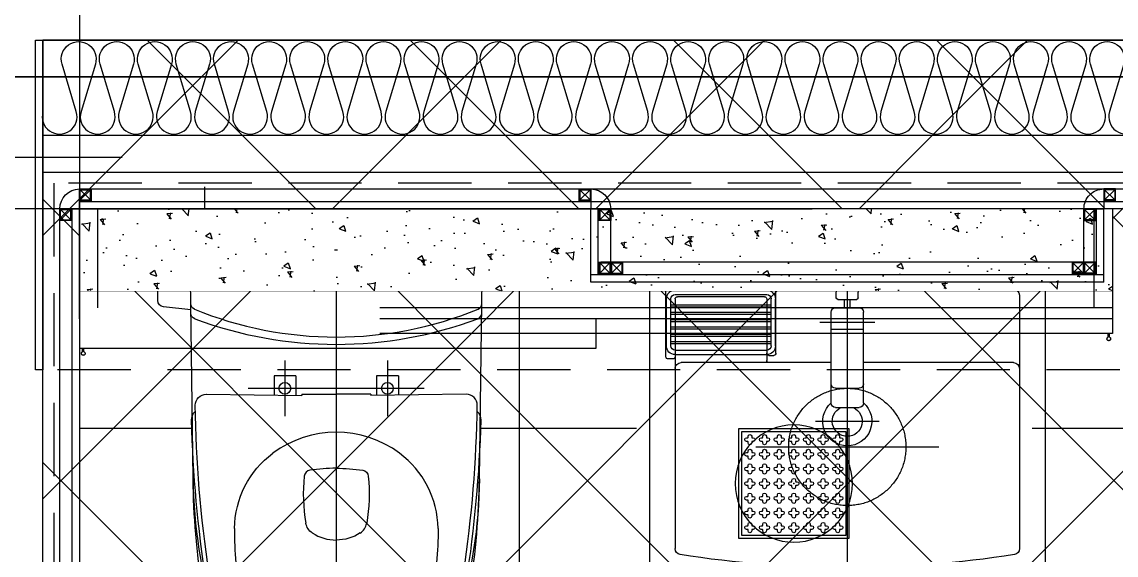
# Model space of a CAD drawing. Header units: millimetres. Extents: x 840000 to 1054178, y 0 to 59400.
# Drawn here: x 864613 to 866107, y 37598 to 38326 of the extents above; entities that cross this region are included whole.
import ezdxf
from ezdxf.lldxf.tags import DXFTag
from ezdxf.xclip import XClip

# ---------------------------------------------------------------- set-up
doc = ezdxf.new("R2010")
doc.units = ezdxf.units.MM
doc.header["$LTSCALE"] = 100
doc.header["$XCLIPFRAME"] = 0
for name, pattern in [('X - 단위세대 확장형$0$CEN', [62, 60, -1, 0, -1]), ('X - 단위세대 확장형$0$HID', [1.5, 1, -0.5]), ('X - 단위세대 확장형$0$X-55$0$CEN', [65, 60, -2, 1, -2]), ('X - 단위세대 확장형$0$X-55$0$HIDDEN2', [4.7625, 3.175, -1.5875]), ('X - 평면도$0$CEN', [62, 60, -1, 0, -1])]:
    doc.linetypes.add(name, pattern=pattern)
for name, color, linetype in [('SYM', 7, 'Continuous'), ('X - 단위세대 확장형$0$0 TILE LINE & HATCH', 8, 'Continuous'), ('X - 단위세대 확장형$0$A-CEN', 1, 'X - 단위세대 확장형$0$CEN'), ('X - 단위세대 확장형$0$A-CON', 2, 'Continuous'), ('X - 단위세대 확장형$0$A-Drain', 8, 'Continuous'), ('X - 단위세대 확장형$0$A-ETC', 7, 'Continuous'), ('X - 단위세대 확장형$0$A-INS', 9, 'Continuous'), ('X - 단위세대 확장형$0$A-TILE', 253, 'Continuous'), ('X - 단위세대 확장형$0$AA-SSXM-STRS', 4, 'Continuous'), ('X - 단위세대 확장형$0$AA-WAXM-CONC', 2, 'Continuous'), ('X - 단위세대 확장형$0$LH-UBR', 4, 'Continuous'), ('X - 단위세대 확장형$0$S-ELE', 4, 'Continuous'), ('X - 단위세대 확장형$0$S-HAT', 19, 'Continuous'), ('X - 단위세대 확장형$0$TOIL', 4, 'Continuous'), ('X - 단위세대 확장형$0$UBR WALL', 4, 'Continuous'), ('X - 단위세대 확장형$0$UBR내부자재', 6, 'Continuous'), ('X - 단위세대 확장형$0$X-25$0$AA-FFXM-SANI', 4, 'Continuous'), ('X - 단위세대 확장형$0$결로방지단열재', 7, 'X - 단위세대 확장형$0$HID'), ('X - 평면도$0$AA-XXXX-CNTL', 1, 'X - 평면도$0$CEN')]:
    doc.layers.add(name, color=color, linetype=linetype)
doc.layers.add('X - 단위세대 확장형$0$A-MC', color=171, linetype='Continuous', plot=False)
tags = doc.linetypes.add('X - 단위세대 확장형$0$X-55$0$DASHDOT', pattern=[70, 31, -13, 13, -13]).pattern_tags.tags
tags[10:11] = [DXFTag(74, 4), DXFTag(75, 0), DXFTag(340, '0'), DXFTag(46, 0.0), DXFTag(50, 0.0), DXFTag(44, 0.0), DXFTag(45, 0.0)]
tags[8:9] = [DXFTag(74, 4), DXFTag(75, 0), DXFTag(340, '0'), DXFTag(46, 0.0), DXFTag(50, 0.0), DXFTag(44, 0.0), DXFTag(45, 0.0)]
tags[6:7] = [DXFTag(74, 4), DXFTag(75, 0), DXFTag(340, '0'), DXFTag(46, 0.0), DXFTag(50, 0.0), DXFTag(44, 0.0), DXFTag(45, 0.0)]
tags[4:5] = [DXFTag(74, 4), DXFTag(75, 0), DXFTag(340, '0'), DXFTag(46, 0.0), DXFTag(50, 0.0), DXFTag(44, 0.0), DXFTag(45, 0.0)]

# ---------------------------------------------------------------- blocks, each defined once
blk = doc.blocks.new('X - 단위세대 확장형$0$X-55$0$계림_C-482-T')
at = {"layer": 'X - 단위세대 확장형$0$TOIL', "linetype": 'Continuous'}
for p, q in [((368.6, 195.5), (28.1, 200)), ((20, -192), (20, 192)), ((253, 177.3), (255, 47)), ((228, 85), (228, 55)), ((228, 85), (254.4, 85)), ((228, 55), (254.9, 55)), ((253, 47), (255, 47)), ((253, 47), (253, 0)), ((253, -47), (253, 0)), ((228, -55), (228, -85)), ((228, -55), (254.9, -55)), ((253, -47), (255, -47)), ((253, -177.3), (255, -47)), ((228, -85), (254.4, -85)), ((0, -214), (0, -146.3)), ((4, -150), (0, -150)), ((0, -210), (0, -150)), ((18, -164), (18, -196)), ((20, -169.7), (18, -169.7)), ((20, -190.2), (18, -190.2)), ((368.6, -195.5), (28.1, -200)), ((82, -199.3), (87, -236.3)), ((138, -198.5), (134, -235.7)), ((4, -210), (0, -210)), ((125.1, -243.7), (96.1, -244.1))]:
    blk.add_line(p, q, dxfattribs=at)
at = {"layer": 'X - 단위세대 확장형$0$TOIL', "color": 1, "linetype": 'X - 단위세대 확장형$0$X-55$0$CEN'}
for p, q in [((245, -120.2), (245, 119.8)), ((207, 69.8), (283, 69.8)), ((0, 0), (755, 0)), ((207, -70.2), (283, -70.2)), ((-30, -180), (50, -180))]:
    blk.add_line(p, q, dxfattribs=at)
at = {"layer": 'X - 단위세대 확장형$0$TOIL', "color": 8, "flags": 128}
for points in [[(368.6, 195.5, -0.069276), (559.4, 166.3)], [(508.6, 177.5, -0.153281), (680.3, 85.2)], [(559.4, 166.3, -0.146734), (684.9, 83.2)], [(436.1, 138.9, -0.057005), (529.9, 129.6)], [(529.9, 129.6, -0.167296), (651.9, 55.7)], [(684.9, 83.2, -0.175371), (715, 0)], [(364.8, 43.7, -0.070312), (429.2, 41.5)], [(651.9, 55.7, -0.175371), (672, 0)], [(354.1, 0, -0.037774), (356.9, 36.1)], [(354.1, 0, -0.037774), (356.9, 36.1)], [(356.9, 36.1, -0.340717), (364.8, 43.7)], [(442.4, 32.7, -0.145176), (452.1, 0)], [(442.4, 32.7, -0.145176), (452.1, 0)], [(715, 0, -0.195798), (680.3, -85.2)], [(442.4, -32.7, -0.207813), (429.2, -41.5)], [(651.9, -55.7, -0.167296), (529.9, -129.6)], [(436.1, -138.9, -0.233552), (333.6, -86.4)], [(684.9, -83.2, -0.146734), (559.4, -166.3)], [(508.6, -177.5, -0.032318), (288.4, -197.6)]]:
    blk.add_lwpolyline(points, format="xyb", dxfattribs=at)
at = {"layer": 'X - 단위세대 확장형$0$TOIL', "linetype": 'Continuous', "flags": 128}
for points in [[(650.4, 101.9, -0.089429), (690, 51.8)], [(684.5, 98.4, -0.197475), (725, 0)], [(703, 0, -0.12324), (690, -51.8)], [(650.4, -101.9, -0.144538), (496.5, -173.7)], [(684.5, -98.4, -0.160769), (519.2, -182.9)], [(4, -150, -0.414214), (18, -164)], [(268.2, -192.5, -0.418484), (253, -177.5)], [(496.5, -173.7, -0.033715), (268.2, -192.5)], [(150.1, -193.3, -0.309301), (142.7, -198.5)], [(288.4, -197.6, -0.225843), (276.6, -192.4)], [(519.2, -182.9, -0.034955), (368.6, -195.5)], [(134, -235.7, -0.379025), (125.1, -243.7)]]:
    blk.add_lwpolyline(points, format="xyb", dxfattribs=at)
at = {"layer": 'X - 단위세대 확장형$0$TOIL', "flags": 128}
blk.add_lwpolyline([(137, -193.7, -0.301225), (129.7, -198.6)], format="xyb", dxfattribs=at)
at = {"layer": 'X - 단위세대 확장형$0$TOIL', "linetype": 'Continuous'}
for centre in [(245, 69.8), (245, -70.2)]:
    blk.add_circle(centre, 8, dxfattribs=at)
for centre, radius, start, end in [((28, 192), 8, 90, 180), ((142.6, 190.5), 8, 20.4909, 89.2385), ((288, 182.6), 15, 88.4964, 139.4017), ((354.2, -884.5), 1080, 81.2159, 89.2985), ((-367.1, 0), 552.1, 339.5091, 20.4909), ((268, 177.5), 15, 89.1659, 180), ((243.5, -1507.3), 1700, 81.4419, 89.1659), ((473.9, -109.8), 296.2, 44.6829, 81.2159), ((451.8, -122.9), 300, 48.5441, 81.4419), ((593, 0), 110, 0, 28.1029), ((585, 0), 140, 315.3171, 0), ((531.3, 33), 180, 311.4559, 331.8971), ((28, -192), 8, 180, 270.7615), ((4, -196), 14, 270, 360), ((95.9, -235.1), 9, 187.7283, 270.76)]:
    blk.add_arc(centre, radius, start, end, dxfattribs=at)
at = {"layer": 'X - 단위세대 확장형$0$TOIL'}
for centre, radius, start, end in [((129.6, 190.6), 8, 22.1841, 89.2385), ((-337.9, 0), 512.9, 337.8159, 22.1841)]:
    blk.add_arc(centre, radius, start, end, dxfattribs=at)
at = {"layer": 'X - 단위세대 확장형$0$TOIL', "color": 8}
for centre, radius, start, end in [((243.5, -1513.8), 1712, 81.0921, 88.4964), ((438, 8.9), 130, 90.8275, 143.411), ((450, 0), 145, 143.411, 216.589), ((593, 0), 122, 0, 44.3131), ((425.7, 21.8), 20, 33.0409, 79.9998), ((587, -1), 128, 342.6326, 18.0424), ((392.1, 0), 60, 326.9591, 0.0001), ((585, 0), 87, 320.2125, 0), ((585, 0), 130, 320.2125, 0), ((594.1, 0), 240, 180, 188.653), ((365.8, -34.8), 9, 188.653, 263.9124), ((389.2, 185), 230, 263.9124, 280.0002), ((447.4, 142.1), 325.5, 280.8287, 315.6869), ((442.1, 276), 415, 269.1725, 282.2229), ((359.3, 504.5), 700, 270.7618, 286.6131)]:
    blk.add_arc(centre, radius, start, end, dxfattribs=at)
blk = doc.blocks.new('X - 단위세대 확장형$0$A$C49536B45')
at = {"layer": 'X - 단위세대 확장형$0$A-Drain', "color": 252, "linetype": 'X - 단위세대 확장형$0$X-55$0$HIDDEN2', "ltscale": 10}
for p, q in [((0, 125), (0, -125)), ((-125, 0), (125, 0))]:
    blk.add_line(p, q, dxfattribs=at)
blk.add_circle((0, 0), 80, dxfattribs=at)
blk = doc.blocks.new('X - 단위세대 확장형$0$X-55$0$L-206D')
at = {"layer": 'X - 단위세대 확장형$0$TOIL', "color": 1, "linetype": 'X - 단위세대 확장형$0$X-55$0$DASHDOT'}
for p, q in [((5314.4, 17756), (5314.4, 17281)), ((5276.9, 17671), (5351.9, 17671)), ((5357.9, 17536), (5270.9, 17536))]:
    blk.add_line(p, q, dxfattribs=at)
at = {"layer": 'X - 단위세대 확장형$0$TOIL', "linetype": 'Continuous'}
for p, q in [((5044.4, 17736), (5044.4, 17332.7)), ((5044.4, 17736), (5584.4, 17736)), ((5584.4, 17736), (5584.4, 17332.7)), ((5087.4, 17716), (5558.9, 17716)), ((5079.4, 17708), (5079.4, 17608)), ((5327.4, 17714.4), (5301.4, 17714.4)), ((5327.4, 17702.4), (5301.4, 17702.4)), ((5310.4, 17691), (5310.4, 17702.4)), ((5318.4, 17691), (5318.4, 17702.4)), ((5411.9, 17629), (5411.9, 17713)), ((5412.4, 17639), (5412.4, 17703)), ((5418.4, 17639), (5418.4, 17703)), ((5549.4, 17715), (5424.4, 17715)), ((5549.4, 17709), (5424.4, 17709)), ((5424.4, 17703), (5424.4, 17619)), ((5427.4, 17706), (5546.4, 17706)), ((5549.4, 17703), (5549.4, 17608)), ((5555.4, 17639), (5555.4, 17703)), ((5561.4, 17639), (5561.4, 17703)), ((5561.9, 17624), (5561.9, 17713)), ((5330.4, 17691), (5298.4, 17691)), ((5292.4, 17587), (5292.4, 17685)), ((5336.4, 17587), (5336.4, 17685)), ((5336.4, 17661.8), (5292.4, 17661.8)), ((5549.4, 17633), (5424.4, 17633)), ((5549.4, 17627), (5424.4, 17627)), ((5087.4, 17616), (5292.4, 17616)), ((5336.4, 17616), (5541.4, 17616)), ((5421.4, 17626), (5414.9, 17626)), ((5552.4, 17621), (5558.9, 17621)), ((5079.4, 17608), (5079.4, 17362.2)), ((5549.4, 17608), (5549.4, 17362.2)), ((5292.4, 17560.8), (5292.4, 17587)), ((5336.4, 17560.8), (5336.4, 17587)), ((5330.4, 17581), (5298.4, 17581)), ((5330.4, 17554.8), (5298.4, 17554.8))]:
    blk.add_line(p, q, dxfattribs=at)
at = {"layer": 'X - 단위세대 확장형$0$TOIL', "color": 130, "linetype": 'Continuous'}
for p, q in [((5555.4, 17695), (5418.4, 17695)), ((5555.4, 17692), (5418.4, 17692)), ((5555.4, 17685), (5418.4, 17685)), ((5555.4, 17682), (5418.4, 17682)), ((5555.4, 17675), (5418.4, 17675)), ((5555.4, 17672), (5418.4, 17672)), ((5555.4, 17665), (5418.4, 17665)), ((5555.4, 17662), (5418.4, 17662)), ((5555.4, 17655), (5418.4, 17655)), ((5555.4, 17652), (5418.4, 17652)), ((5555.4, 17645), (5418.4, 17645)), ((5555.4, 17642), (5418.4, 17642))]:
    blk.add_line(p, q, dxfattribs=at)
at = {"layer": 'X - 단위세대 확장형$0$TOIL', "linetype": 'Continuous'}
for centre, radius, start, end in [((5087.4, 17708), 8, 90, 180), ((5414.9, 17713), 3, 90, 180), ((5558.9, 17713), 3, 0, 90), ((5301.4, 17712.4), 2, 90, 180), ((5301.4, 17704.4), 2, 180, 270), ((5327.4, 17712.4), 2, 0, 90), ((5327.4, 17704.4), 2, 270, 0), ((5424.4, 17703), 12, 90, 180), ((5424.4, 17703), 6, 90, 180), ((5427.4, 17703), 3, 90, 179.998), ((5546.4, 17703), 3, 0, 90), ((5549.4, 17703), 12, 0, 90), ((5549.4, 17703), 6, 0, 90), ((5298.4, 17685), 6, 90, 180), ((5330.4, 17685), 6, 0, 90), ((5414.9, 17629), 3, 180.002, 270), ((5424.4, 17639), 12, 180, 270), ((5424.4, 17639), 6, 180, 270), ((5421.4, 17629), 3, 270, 0), ((5549.4, 17639), 6, 270, 0), ((5549.4, 17639), 12, 270, 0), ((5087.4, 17608), 8, 90, 180), ((5421.4, 17619), 3, 270, 0), ((5541.4, 17608), 8, 0, 90), ((5552.4, 17624), 3, 180, 270), ((5558.9, 17624), 3, 270, 0), ((5298.4, 17587), 6, 180, 270), ((5330.4, 17587), 6, 270, 0), ((5314.4, 17536), 33.5, 131.0499, 48.95), ((5298.4, 17560.8), 6, 180, 270), ((5314.4, 17536), 20.5, 113.7896, 66.2104), ((5330.4, 17560.8), 6, 270, 0), ((5087.4, 17362.2), 8, 180, 260.85), ((5541.4, 17362.2), 8, 279.15, 0), ((5314.4, 18771.5), 1435.5, 260.85, 279.15), ((5052.4, 17332.7), 8, 180, 259.68), ((5576.4, 17332.7), 8, 280.32, 0), ((5314.4, 18771.5), 1470.5, 259.68, 280.32)]:
    blk.add_arc(centre, radius, start, end, dxfattribs=at)
for points in [[(5299.4, 17704.4), (5299.4, 17708.4), (5299.4, 17712.4)], [(5329.4, 17704.4), (5329.4, 17708.4), (5329.4, 17712.4)]]:
    blk.add_open_spline(points, degree=2, dxfattribs=at)
at = {"xscale": -1}
blk.add_blockref('X - 단위세대 확장형$0$A$C49536B45', (5314.4, 17501), dxfattribs=at)
blk = doc.blocks.new('X - 단위세대 확장형$0$X-55$0$육가')
at = {"layer": 'X - 단위세대 확장형$0$A-Drain', "color": 9}
blk.add_lwpolyline([(858.3, 222.5), (1008.3, 222.5), (1008.3, 372.5), (858.3, 372.5)], close=True, dxfattribs=at)
at = {"layer": 'X - 단위세대 확장형$0$A-Drain', "color": 252}
blk.add_lwpolyline([(862.3, 226.5), (1004.3, 226.5), (1004.3, 368.5), (862.3, 368.5)], close=True, dxfattribs=at)
for points in [[(868.8, 355), (870.3, 355, -0.414214), (870.8, 354.5), (870.8, 353, 1), (875.8, 353), (875.8, 354.5, -0.414214), (876.3, 355), (877.8, 355, 1), (877.8, 360), (876.3, 360, -0.414214), (875.8, 360.5), (875.8, 362, 1), (870.8, 362), (870.8, 360.5, -0.414214), (870.3, 360), (868.8, 360, 1)], [(888.8, 355), (890.3, 355, -0.414214), (890.8, 354.5), (890.8, 353, 1), (895.8, 353), (895.8, 354.5, -0.414214), (896.3, 355), (897.8, 355, 1), (897.8, 360), (896.3, 360, -0.414214), (895.8, 360.5), (895.8, 362, 1), (890.8, 362), (890.8, 360.5, -0.414214), (890.3, 360), (888.8, 360, 1)], [(908.8, 355), (910.3, 355, -0.414214), (910.8, 354.5), (910.8, 353, 1), (915.8, 353), (915.8, 354.5, -0.414214), (916.3, 355), (917.8, 355, 1), (917.8, 360), (916.3, 360, -0.414214), (915.8, 360.5), (915.8, 362, 1), (910.8, 362), (910.8, 360.5, -0.414214), (910.3, 360), (908.8, 360, 1)], [(928.8, 355), (930.3, 355, -0.414214), (930.8, 354.5), (930.8, 353, 1), (935.8, 353), (935.8, 354.5, -0.414214), (936.3, 355), (937.8, 355, 1), (937.8, 360), (936.3, 360, -0.414214), (935.8, 360.5), (935.8, 362, 1), (930.8, 362), (930.8, 360.5, -0.414214), (930.3, 360), (928.8, 360, 1)], [(948.8, 355), (950.3, 355, -0.414214), (950.8, 354.5), (950.8, 353, 1), (955.8, 353), (955.8, 354.5, -0.414214), (956.3, 355), (957.8, 355, 1), (957.8, 360), (956.3, 360, -0.414214), (955.8, 360.5), (955.8, 362, 1), (950.8, 362), (950.8, 360.5, -0.414214), (950.3, 360), (948.8, 360, 1)], [(968.8, 355), (970.3, 355, -0.414214), (970.8, 354.5), (970.8, 353, 1), (975.8, 353), (975.8, 354.5, -0.414214), (976.3, 355), (977.8, 355, 1), (977.8, 360), (976.3, 360, -0.414214), (975.8, 360.5), (975.8, 362, 1), (970.8, 362), (970.8, 360.5, -0.414214), (970.3, 360), (968.8, 360, 1)], [(988.8, 355), (990.3, 355, -0.414214), (990.8, 354.5), (990.8, 353, 1), (995.8, 353), (995.8, 354.5, -0.414214), (996.3, 355), (997.8, 355, 1), (997.8, 360), (996.3, 360, -0.414214), (995.8, 360.5), (995.8, 362, 1), (990.8, 362), (990.8, 360.5, -0.414214), (990.3, 360), (988.8, 360, 1)], [(868.8, 335), (870.3, 335, -0.414214), (870.8, 334.5), (870.8, 333, 1), (875.8, 333), (875.8, 334.5, -0.414214), (876.3, 335), (877.8, 335, 1), (877.8, 340), (876.3, 340, -0.414214), (875.8, 340.5), (875.8, 342, 1), (870.8, 342), (870.8, 340.5, -0.414214), (870.3, 340), (868.8, 340, 1)], [(888.8, 335), (890.3, 335, -0.414214), (890.8, 334.5), (890.8, 333, 1), (895.8, 333), (895.8, 334.5, -0.414214), (896.3, 335), (897.8, 335, 1), (897.8, 340), (896.3, 340, -0.414214), (895.8, 340.5), (895.8, 342, 1), (890.8, 342), (890.8, 340.5, -0.414214), (890.3, 340), (888.8, 340, 1)], [(908.8, 335), (910.3, 335, -0.414214), (910.8, 334.5), (910.8, 333, 1), (915.8, 333), (915.8, 334.5, -0.414214), (916.3, 335), (917.8, 335, 1), (917.8, 340), (916.3, 340, -0.414214), (915.8, 340.5), (915.8, 342, 1), (910.8, 342), (910.8, 340.5, -0.414214), (910.3, 340), (908.8, 340, 1)], [(928.8, 335), (930.3, 335, -0.414214), (930.8, 334.5), (930.8, 333, 1), (935.8, 333), (935.8, 334.5, -0.414214), (936.3, 335), (937.8, 335, 1), (937.8, 340), (936.3, 340, -0.414214), (935.8, 340.5), (935.8, 342, 1), (930.8, 342), (930.8, 340.5, -0.414214), (930.3, 340), (928.8, 340, 1)], [(948.8, 335), (950.3, 335, -0.414214), (950.8, 334.5), (950.8, 333, 1), (955.8, 333), (955.8, 334.5, -0.414214), (956.3, 335), (957.8, 335, 1), (957.8, 340), (956.3, 340, -0.414214), (955.8, 340.5), (955.8, 342, 1), (950.8, 342), (950.8, 340.5, -0.414214), (950.3, 340), (948.8, 340, 1)], [(968.8, 335), (970.3, 335, -0.414214), (970.8, 334.5), (970.8, 333, 1), (975.8, 333), (975.8, 334.5, -0.414214), (976.3, 335), (977.8, 335, 1), (977.8, 340), (976.3, 340, -0.414214), (975.8, 340.5), (975.8, 342, 1), (970.8, 342), (970.8, 340.5, -0.414214), (970.3, 340), (968.8, 340, 1)], [(988.8, 335), (990.3, 335, -0.414214), (990.8, 334.5), (990.8, 333, 1), (995.8, 333), (995.8, 334.5, -0.414214), (996.3, 335), (997.8, 335, 1), (997.8, 340), (996.3, 340, -0.414214), (995.8, 340.5), (995.8, 342, 1), (990.8, 342), (990.8, 340.5, -0.414214), (990.3, 340), (988.8, 340, 1)], [(868.8, 315), (870.3, 315, -0.414214), (870.8, 314.5), (870.8, 313, 1), (875.8, 313), (875.8, 314.5, -0.414214), (876.3, 315), (877.8, 315, 1), (877.8, 320), (876.3, 320, -0.414214), (875.8, 320.5), (875.8, 322, 1), (870.8, 322), (870.8, 320.5, -0.414214), (870.3, 320), (868.8, 320, 1)], [(888.8, 315), (890.3, 315, -0.414214), (890.8, 314.5), (890.8, 313, 1), (895.8, 313), (895.8, 314.5, -0.414214), (896.3, 315), (897.8, 315, 1), (897.8, 320), (896.3, 320, -0.414214), (895.8, 320.5), (895.8, 322, 1), (890.8, 322), (890.8, 320.5, -0.414214), (890.3, 320), (888.8, 320, 1)], [(908.8, 315), (910.3, 315, -0.414214), (910.8, 314.5), (910.8, 313, 1), (915.8, 313), (915.8, 314.5, -0.414214), (916.3, 315), (917.8, 315, 1), (917.8, 320), (916.3, 320, -0.414214), (915.8, 320.5), (915.8, 322, 1), (910.8, 322), (910.8, 320.5, -0.414214), (910.3, 320), (908.8, 320, 1)], [(928.8, 315), (930.3, 315, -0.414214), (930.8, 314.5), (930.8, 313, 1), (935.8, 313), (935.8, 314.5, -0.414214), (936.3, 315), (937.8, 315, 1), (937.8, 320), (936.3, 320, -0.414214), (935.8, 320.5), (935.8, 322, 1), (930.8, 322), (930.8, 320.5, -0.414214), (930.3, 320), (928.8, 320, 1)], [(948.8, 315), (950.3, 315, -0.414214), (950.8, 314.5), (950.8, 313, 1), (955.8, 313), (955.8, 314.5, -0.414214), (956.3, 315), (957.8, 315, 1), (957.8, 320), (956.3, 320, -0.414214), (955.8, 320.5), (955.8, 322, 1), (950.8, 322), (950.8, 320.5, -0.414214), (950.3, 320), (948.8, 320, 1)], [(968.8, 315), (970.3, 315, -0.414214), (970.8, 314.5), (970.8, 313, 1), (975.8, 313), (975.8, 314.5, -0.414214), (976.3, 315), (977.8, 315, 1), (977.8, 320), (976.3, 320, -0.414214), (975.8, 320.5), (975.8, 322, 1), (970.8, 322), (970.8, 320.5, -0.414214), (970.3, 320), (968.8, 320, 1)], [(988.8, 315), (990.3, 315, -0.414214), (990.8, 314.5), (990.8, 313, 1), (995.8, 313), (995.8, 314.5, -0.414214), (996.3, 315), (997.8, 315, 1), (997.8, 320), (996.3, 320, -0.414214), (995.8, 320.5), (995.8, 322, 1), (990.8, 322), (990.8, 320.5, -0.414214), (990.3, 320), (988.8, 320, 1)], [(868.8, 295), (870.3, 295, -0.414214), (870.8, 294.5), (870.8, 293, 1), (875.8, 293), (875.8, 294.5, -0.414214), (876.3, 295), (877.8, 295, 1), (877.8, 300), (876.3, 300, -0.414214), (875.8, 300.5), (875.8, 302, 1), (870.8, 302), (870.8, 300.5, -0.414214), (870.3, 300), (868.8, 300, 1)], [(888.8, 295), (890.3, 295, -0.414214), (890.8, 294.5), (890.8, 293, 1), (895.8, 293), (895.8, 294.5, -0.414214), (896.3, 295), (897.8, 295, 1), (897.8, 300), (896.3, 300, -0.414214), (895.8, 300.5), (895.8, 302, 1), (890.8, 302), (890.8, 300.5, -0.414214), (890.3, 300), (888.8, 300, 1)], [(908.8, 295), (910.3, 295, -0.414214), (910.8, 294.5), (910.8, 293, 1), (915.8, 293), (915.8, 294.5, -0.414214), (916.3, 295), (917.8, 295, 1), (917.8, 300), (916.3, 300, -0.414214), (915.8, 300.5), (915.8, 302, 1), (910.8, 302), (910.8, 300.5, -0.414214), (910.3, 300), (908.8, 300, 1)], [(928.8, 295), (930.3, 295, -0.414214), (930.8, 294.5), (930.8, 293, 1), (935.8, 293), (935.8, 294.5, -0.414214), (936.3, 295), (937.8, 295, 1), (937.8, 300), (936.3, 300, -0.414214), (935.8, 300.5), (935.8, 302, 1), (930.8, 302), (930.8, 300.5, -0.414214), (930.3, 300), (928.8, 300, 1)], [(948.8, 295), (950.3, 295, -0.414214), (950.8, 294.5), (950.8, 293, 1), (955.8, 293), (955.8, 294.5, -0.414214), (956.3, 295), (957.8, 295, 1), (957.8, 300), (956.3, 300, -0.414214), (955.8, 300.5), (955.8, 302, 1), (950.8, 302), (950.8, 300.5, -0.414214), (950.3, 300), (948.8, 300, 1)], [(968.8, 295), (970.3, 295, -0.414214), (970.8, 294.5), (970.8, 293, 1), (975.8, 293), (975.8, 294.5, -0.414214), (976.3, 295), (977.8, 295, 1), (977.8, 300), (976.3, 300, -0.414214), (975.8, 300.5), (975.8, 302, 1), (970.8, 302), (970.8, 300.5, -0.414214), (970.3, 300), (968.8, 300, 1)], [(988.8, 295), (990.3, 295, -0.414214), (990.8, 294.5), (990.8, 293, 1), (995.8, 293), (995.8, 294.5, -0.414214), (996.3, 295), (997.8, 295, 1), (997.8, 300), (996.3, 300, -0.414214), (995.8, 300.5), (995.8, 302, 1), (990.8, 302), (990.8, 300.5, -0.414214), (990.3, 300), (988.8, 300, 1)], [(868.8, 275), (870.3, 275, -0.414214), (870.8, 274.5), (870.8, 273, 1), (875.8, 273), (875.8, 274.5, -0.414214), (876.3, 275), (877.8, 275, 1), (877.8, 280), (876.3, 280, -0.414214), (875.8, 280.5), (875.8, 282, 1), (870.8, 282), (870.8, 280.5, -0.414214), (870.3, 280), (868.8, 280, 1)], [(888.8, 275), (890.3, 275, -0.414214), (890.8, 274.5), (890.8, 273, 1), (895.8, 273), (895.8, 274.5, -0.414214), (896.3, 275), (897.8, 275, 1), (897.8, 280), (896.3, 280, -0.414214), (895.8, 280.5), (895.8, 282, 1), (890.8, 282), (890.8, 280.5, -0.414214), (890.3, 280), (888.8, 280, 1)], [(908.8, 275), (910.3, 275, -0.414214), (910.8, 274.5), (910.8, 273, 1), (915.8, 273), (915.8, 274.5, -0.414214), (916.3, 275), (917.8, 275, 1), (917.8, 280), (916.3, 280, -0.414214), (915.8, 280.5), (915.8, 282, 1), (910.8, 282), (910.8, 280.5, -0.414214), (910.3, 280), (908.8, 280, 1)], [(928.8, 275), (930.3, 275, -0.414214), (930.8, 274.5), (930.8, 273, 1), (935.8, 273), (935.8, 274.5, -0.414214), (936.3, 275), (937.8, 275, 1), (937.8, 280), (936.3, 280, -0.414214), (935.8, 280.5), (935.8, 282, 1), (930.8, 282), (930.8, 280.5, -0.414214), (930.3, 280), (928.8, 280, 1)], [(948.8, 275), (950.3, 275, -0.414214), (950.8, 274.5), (950.8, 273, 1), (955.8, 273), (955.8, 274.5, -0.414214), (956.3, 275), (957.8, 275, 1), (957.8, 280), (956.3, 280, -0.414214), (955.8, 280.5), (955.8, 282, 1), (950.8, 282), (950.8, 280.5, -0.414214), (950.3, 280), (948.8, 280, 1)], [(968.8, 275), (970.3, 275, -0.414214), (970.8, 274.5), (970.8, 273, 1), (975.8, 273), (975.8, 274.5, -0.414214), (976.3, 275), (977.8, 275, 1), (977.8, 280), (976.3, 280, -0.414214), (975.8, 280.5), (975.8, 282, 1), (970.8, 282), (970.8, 280.5, -0.414214), (970.3, 280), (968.8, 280, 1)], [(988.8, 275), (990.3, 275, -0.414214), (990.8, 274.5), (990.8, 273, 1), (995.8, 273), (995.8, 274.5, -0.414214), (996.3, 275), (997.8, 275, 1), (997.8, 280), (996.3, 280, -0.414214), (995.8, 280.5), (995.8, 282, 1), (990.8, 282), (990.8, 280.5, -0.414214), (990.3, 280), (988.8, 280, 1)], [(868.8, 255), (870.3, 255, -0.414214), (870.8, 254.5), (870.8, 253, 1), (875.8, 253), (875.8, 254.5, -0.414214), (876.3, 255), (877.8, 255, 1), (877.8, 260), (876.3, 260, -0.414214), (875.8, 260.5), (875.8, 262, 1), (870.8, 262), (870.8, 260.5, -0.414214), (870.3, 260), (868.8, 260, 1)], [(888.8, 255), (890.3, 255, -0.414214), (890.8, 254.5), (890.8, 253, 1), (895.8, 253), (895.8, 254.5, -0.414214), (896.3, 255), (897.8, 255, 1), (897.8, 260), (896.3, 260, -0.414214), (895.8, 260.5), (895.8, 262, 1), (890.8, 262), (890.8, 260.5, -0.414214), (890.3, 260), (888.8, 260, 1)], [(908.8, 255), (910.3, 255, -0.414214), (910.8, 254.5), (910.8, 253, 1), (915.8, 253), (915.8, 254.5, -0.414214), (916.3, 255), (917.8, 255, 1), (917.8, 260), (916.3, 260, -0.414214), (915.8, 260.5), (915.8, 262, 1), (910.8, 262), (910.8, 260.5, -0.414214), (910.3, 260), (908.8, 260, 1)], [(928.8, 255), (930.3, 255, -0.414214), (930.8, 254.5), (930.8, 253, 1), (935.8, 253), (935.8, 254.5, -0.414214), (936.3, 255), (937.8, 255, 1), (937.8, 260), (936.3, 260, -0.414214), (935.8, 260.5), (935.8, 262, 1), (930.8, 262), (930.8, 260.5, -0.414214), (930.3, 260), (928.8, 260, 1)], [(948.8, 255), (950.3, 255, -0.414214), (950.8, 254.5), (950.8, 253, 1), (955.8, 253), (955.8, 254.5, -0.414214), (956.3, 255), (957.8, 255, 1), (957.8, 260), (956.3, 260, -0.414214), (955.8, 260.5), (955.8, 262, 1), (950.8, 262), (950.8, 260.5, -0.414214), (950.3, 260), (948.8, 260, 1)], [(968.8, 255), (970.3, 255, -0.414214), (970.8, 254.5), (970.8, 253, 1), (975.8, 253), (975.8, 254.5, -0.414214), (976.3, 255), (977.8, 255, 1), (977.8, 260), (976.3, 260, -0.414214), (975.8, 260.5), (975.8, 262, 1), (970.8, 262), (970.8, 260.5, -0.414214), (970.3, 260), (968.8, 260, 1)], [(988.8, 255), (990.3, 255, -0.414214), (990.8, 254.5), (990.8, 253, 1), (995.8, 253), (995.8, 254.5, -0.414214), (996.3, 255), (997.8, 255, 1), (997.8, 260), (996.3, 260, -0.414214), (995.8, 260.5), (995.8, 262, 1), (990.8, 262), (990.8, 260.5, -0.414214), (990.3, 260), (988.8, 260, 1)], [(868.8, 235), (870.3, 235, -0.414214), (870.8, 234.5), (870.8, 233, 1), (875.8, 233), (875.8, 234.5, -0.414214), (876.3, 235), (877.8, 235, 1), (877.8, 240), (876.3, 240, -0.414214), (875.8, 240.5), (875.8, 242, 1), (870.8, 242), (870.8, 240.5, -0.414214), (870.3, 240), (868.8, 240, 1)], [(888.8, 235), (890.3, 235, -0.414214), (890.8, 234.5), (890.8, 233, 1), (895.8, 233), (895.8, 234.5, -0.414214), (896.3, 235), (897.8, 235, 1), (897.8, 240), (896.3, 240, -0.414214), (895.8, 240.5), (895.8, 242, 1), (890.8, 242), (890.8, 240.5, -0.414214), (890.3, 240), (888.8, 240, 1)], [(908.8, 235), (910.3, 235, -0.414214), (910.8, 234.5), (910.8, 233, 1), (915.8, 233), (915.8, 234.5, -0.414214), (916.3, 235), (917.8, 235, 1), (917.8, 240), (916.3, 240, -0.414214), (915.8, 240.5), (915.8, 242, 1), (910.8, 242), (910.8, 240.5, -0.414214), (910.3, 240), (908.8, 240, 1)], [(928.8, 235), (930.3, 235, -0.414214), (930.8, 234.5), (930.8, 233, 1), (935.8, 233), (935.8, 234.5, -0.414214), (936.3, 235), (937.8, 235, 1), (937.8, 240), (936.3, 240, -0.414214), (935.8, 240.5), (935.8, 242, 1), (930.8, 242), (930.8, 240.5, -0.414214), (930.3, 240), (928.8, 240, 1)], [(948.8, 235), (950.3, 235, -0.414214), (950.8, 234.5), (950.8, 233, 1), (955.8, 233), (955.8, 234.5, -0.414214), (956.3, 235), (957.8, 235, 1), (957.8, 240), (956.3, 240, -0.414214), (955.8, 240.5), (955.8, 242, 1), (950.8, 242), (950.8, 240.5, -0.414214), (950.3, 240), (948.8, 240, 1)], [(968.8, 235), (970.3, 235, -0.414214), (970.8, 234.5), (970.8, 233, 1), (975.8, 233), (975.8, 234.5, -0.414214), (976.3, 235), (977.8, 235, 1), (977.8, 240), (976.3, 240, -0.414214), (975.8, 240.5), (975.8, 242, 1), (970.8, 242), (970.8, 240.5, -0.414214), (970.3, 240), (968.8, 240, 1)], [(988.8, 235), (990.3, 235, -0.414214), (990.8, 234.5), (990.8, 233, 1), (995.8, 233), (995.8, 234.5, -0.414214), (996.3, 235), (997.8, 235, 1), (997.8, 240), (996.3, 240, -0.414214), (995.8, 240.5), (995.8, 242, 1), (990.8, 242), (990.8, 240.5, -0.414214), (990.3, 240), (988.8, 240, 1)]]:
    blk.add_lwpolyline(points, format="xyb", close=True, dxfattribs=at)
at = {"layer": 'X - 단위세대 확장형$0$A-Drain', "color": 8}
blk.add_circle((933.3, 297.5), 80, dxfattribs=at)
at = {"layer": 'X - 단위세대 확장형$0$A-Drain', "color": 252}
blk.add_point((933.3, 297.5), dxfattribs=at)
blk = doc.blocks.new('X - 단위세대 확장형$0$A$Ca1b8b8fe')
at = {"layer": 'X - 단위세대 확장형$0$UBR WALL', "ltscale": 5, "elevation": 0}
blk.add_lwpolyline([(112, 0), (112, 1410), (0, 1410), (0, 0)], close=True, dxfattribs=at)
at = {"ltscale": 5}
blk.add_wipeout([(112, 0), (112, 1410), (0, 1410), (0, 0)], dxfattribs=at).dxf.layer = 'X - 단위세대 확장형$0$LH-UBR'
at = {"layer": 'X - 단위세대 확장형$0$0 TILE LINE & HATCH', "ltscale": 5}
h = blk.add_hatch(dxfattribs=at)
h.set_pattern_fill('AR-CONC', color=256, scale=0.5, angle=-90)
h.set_pattern_definition([(320, (22388.49, 22755.9), (-7.96954, -91.09233), [9.525, -104.775]), (265, (22388.49, 22755.9), (95.52842, 17.6217), [7.62, -83.8203]), (10.45144, (22387.83, 22748.31), (87.55888, -73.47062), [8.095, -89.04512]), (316.1842, (22413.89, 22755.9), (-21.02116, -135.53952), [14.2875, -157.1625]), (6.63556, (22412.14, 22744.61), (123.71306, -118.70207), [12.1425, -133.5678]), (261.18415, (22413.9, 22755.9), (123.71306, -118.70207), [11.43, -125.72987]), (291, (22407.54, 22743.2), (-51.1326, -75.8072), [9.525, -104.775]), (236, (22407.54, 22743.2), (92.09398, -30.90101), [7.62, -83.82]), (341.45144, (22403.28, 22736.89), (40.96138, -106.7082), [8.095, -89.04497]), (307.5, (22388.493, 22755.903), (42.27752, -1.5443), [0, -82.804, 0, -85.09, 0, -84.1375]), (277.5, (22388.493, 22755.903), (50.09029, -33.40983), [0, -48.514, 0, -80.899, 0, -32.0675]), (237.5, (22388.493, 22784.224), (-2.864372, -67.795298), [0, -31.75, 0, -99.06, 0, -131.445]), (227.5, (22388.493, 22796.924), (12.71325, -74.06459), [0, -41.275, 0, -65.786, 0, -93.345])])
h.paths.add_polyline_path([(112, 0), (112, 1410), (0, 1410), (0, 0)])
blk = doc.blocks.new('X - 단위세대 확장형$0$A$Ce1c72916')
at = {"layer": 'X - 단위세대 확장형$0$0 TILE LINE & HATCH'}
for p, q in [((126, 731), (126, 717)), ((26, 704), (26, 690)), ((99, 704), (99, 690)), ((26, 688), (26, 674)), ((26, 44), (26, 58)), ((26, 28), (26, 42)), ((99, 28), (99, 42)), ((126, 1), (126, 15))]:
    blk.add_line(p, q, dxfattribs=at)
at = {"layer": 'X - 단위세대 확장형$0$0 TILE LINE & HATCH', "elevation": 0}
for points in [[(127, 716), (111, 716), (111, 732), (127, 732)], [(27, 689), (11, 689), (11, 705), (27, 705)], [(100, 689), (84, 689), (84, 705), (100, 705)], [(27, 673), (11, 673), (11, 689), (27, 689)], [(27, 59), (11, 59), (11, 43), (27, 43)], [(27, 43), (11, 43), (11, 27), (27, 27)], [(100, 43), (84, 43), (84, 27), (100, 27)], [(127, 16), (111, 16), (111, 0), (127, 0)]]:
    blk.add_lwpolyline(points, close=True, dxfattribs=at)
for points in [[(112, 731), (112, 717), (126, 731), (112, 731), (126, 717), (112, 717)], [(0, 716), (0, 16)], [(0, 716), (100, 716)], [(10, 716), (10, 16)], [(10, 706), (100, 706)], [(12, 704), (12, 690), (26, 704), (12, 704), (26, 690), (12, 690)], [(85, 704), (85, 690), (99, 704), (85, 704), (99, 690), (85, 690)], [(127, 716), (100, 716), (100, 689)], [(100, 706), (100, 716)], [(12, 688), (12, 674), (26, 688), (12, 688), (26, 674), (12, 674)], [(27, 689), (27, 29.5)], [(27, 689), (100, 689)], [(12, 44), (12, 58), (26, 44), (12, 44), (26, 58), (12, 58)], [(12, 28), (12, 42), (26, 28), (12, 28), (26, 42), (12, 42)], [(27, 43), (100, 43)], [(85, 28), (85, 42), (99, 28), (85, 28), (99, 42), (85, 42)], [(127, 16), (100, 16), (100, 43)], [(0, 16), (100, 16)], [(10, 26), (100, 26)], [(100, 26), (100, 16)], [(112, 1), (112, 15), (126, 1), (112, 1), (126, 15), (112, 15)]]:
    blk.add_lwpolyline(points, dxfattribs=at)
at = {"layer": 'X - 단위세대 확장형$0$0 TILE LINE & HATCH'}
for centre, start, end in [((100, 716), 270, 0), ((100, 16), 0, 90)]:
    blk.add_arc(centre, 27, start, end, dxfattribs=at)
blk = doc.blocks.new('X - 단위세대 확장형$0$A$Cc23e38bd')
at = {"layer": 'X - 단위세대 확장형$0$UBR내부자재', "color": 8, "linetype": 'X - 단위세대 확장형$0$HID', "ltscale": 10, "elevation": 0}
for points in [[(150, 0), (150, 1410), (0, 1410), (0, 0), (150, 0)], [(135, 0), (170, 0), (170, 1410), (190, 1410), (190, 705), (150, 705)], [(135, 0), (135, 1410)], [(195.2, 1406), (190, 1406)], [(195.2, 1404), (190, 1404)], [(135, 1385), (0, 1385)], [(135, 25), (0, 25)], [(175.2, 6), (170, 6)], [(175.2, 4), (170, 4)]]:
    blk.add_lwpolyline(points, dxfattribs=at)
at = {"layer": 'X - 단위세대 확장형$0$UBR내부자재', "color": 8, "linetype": 'X - 단위세대 확장형$0$HID', "ltscale": 10}
for centre in [(197.5, 1405, 0), (177.5, 5, 0)]:
    blk.add_arc(centre, 2.5, 203.5782, 156.4218, dxfattribs=at)
blk = doc.blocks.new('X - 단위세대 확장형$0$A$C456C1CD8')
at = {"layer": 'X - 단위세대 확장형$0$A-ETC', "color": 8, "linetype": 'Continuous'}
for p, q in [((15, 2326, 0), (1, 2326, 0)), ((-12, 2299, 0), (-26, 2299, 0))]:
    blk.add_line(p, q, dxfattribs=at)
at = {"layer": 'X - 단위세대 확장형$0$A-ETC', "color": 8, "linetype": 'Continuous', "elevation": 0}
for points in [[(0, 2327), (0, 2300), (-27, 2300)], [(1500, 2327), (0, 2327)], [(15, 2312), (1, 2312), (15, 2326), (15, 2312), (1, 2326), (1, 2312)], [(1500, 2310), (0, 2310)], [(-27, 2290), (-27, 0)], [(-12, 2285), (-26, 2285), (-12, 2299), (-12, 2285), (-26, 2299), (-26, 2285)], [(-10, 2300), (-10, 0)], [(-10, 2300), (0, 2300)], [(1500, 1550), (1500, 0), (0, 0), (0, 2300), (1500, 2300)]]:
    blk.add_lwpolyline(points, dxfattribs=at)
for points in [[(0, 2327), (0, 2311), (16, 2311), (16, 2327)], [(-27, 2300), (-27, 2284), (-11, 2284), (-11, 2300)]]:
    blk.add_lwpolyline(points, close=True, dxfattribs=at)
at = {"layer": 'X - 단위세대 확장형$0$A-ETC', "color": 8, "linetype": 'Continuous'}
blk.add_arc((0, 2300, 0), 27, 90, 180, dxfattribs=at)
at = {"layer": 'X - 단위세대 확장형$0$A-TILE'}
for p, q in [((300, 2146.8, 0), (300, 2300, 0)), ((300, 1539.6, 0), (300, 1752.3, 0)), ((0, 1700, 0), (1510, 1700, 0)), ((300, 0, 0), (300, 999.6, 0))]:
    blk.add_line(p, q, dxfattribs=at)
at = {"layer": 'X - 단위세대 확장형$0$X-25$0$AA-FFXM-SANI', "color": 8, "linetype": 'X - 단위세대 확장형$0$HID', "elevation": 0}
blk.add_lwpolyline([(1535, 1550), (1535, -35), (-35, -35), (-35, 2335), (1535, 2335), (1535, 1550)], dxfattribs=at)
at = {"color": 8, "xscale": -1, "rotation": 180}
blk.add_blockref('X - 단위세대 확장형$0$X-55$0$계림_C-482-T', (0, 1949.6, 0), dxfattribs=at)
at = {"extrusion": (0, 0, -1), "xscale": -1, "zscale": -1, "rotation": 270}
blk.add_blockref('X - 단위세대 확장형$0$X-55$0$L-206D', (-17826, -4062.4, 0), dxfattribs=at)
at = {"layer": 'X - 단위세대 확장형$0$TOIL', "extrusion": (0, 0, -1), "xscale": -1, "zscale": -1}
blk.add_blockref('X - 단위세대 확장형$0$X-55$0$육가', (558.3, 1027.5, 0), dxfattribs=at)
at = {"extrusion": (0, 0, -1), "xscale": -1, "zscale": -1}
blk.add_blockref('X - 단위세대 확장형$0$A$Ca1b8b8fe', (0, 890, 0), dxfattribs=at)
blk.add_blockref('X - 단위세대 확장형$0$A$Cc23e38bd', (0, 890), dxfattribs=at)
at = {"extrusion": (0, 0, -1), "xscale": -1, "zscale": -1, "rotation": 180}
blk.add_blockref('X - 단위세대 확장형$0$A$Ce1c72916', (-100, 1618, 0), dxfattribs=at)
blk = doc.blocks.new('X - 단위세대 확장형$0$insul1')
blk.add_lwpolyline([(0, 0.25, 1.344031), (0.35, 0.25), (0.2, 0.75, -1.344031), (0.55, 0.75), (0.4, 0.25)], format="xyb")
blk = doc.blocks.new('X - 단위세대 확장형$0$A$C6f67e9a2')
at = {"layer": 'X - 단위세대 확장형$0$A-CEN'}
blk.add_line((830, -10812.5), (-7832.5, -10812.5), dxfattribs=at)
at = {"layer": 'X - 단위세대 확장형$0$A-ETC', "color": 8, "linetype": 'Continuous'}
blk.add_line((-1990, -10942.5, 0), (410, -10942.5, 0), dxfattribs=at)
at = {"layer": 'X - 단위세대 확장형$0$A-ETC', "color": 8, "linetype": 'Continuous', "elevation": 0}
blk.add_lwpolyline([(-1967, -10992.5), (-1940, -10992.5), (-1940, -10965.5)], dxfattribs=at)
at = {"layer": 'X - 단위세대 확장형$0$A-INS'}
blk.add_line((440, -10892.5, 0), (-1990, -10892.5), dxfattribs=at)
at = {"layer": 'X - 단위세대 확장형$0$A-MC'}
blk.add_line((-1882.1, -10922.5), (-7832.5, -10922.5), dxfattribs=at)
at = {"layer": 'X - 단위세대 확장형$0$AA-WAXM-CONC'}
for p in [(-1990, -11552.5), (530, -10762.5)]:
    blk.add_line(p, (-1990, -10762.5), dxfattribs=at)
at = {"layer": 'X - 단위세대 확장형$0$A-INS', "xscale": 130, "yscale": 130, "zscale": 130, "row_count": 1, "column_count": 46, "row_spacing": 0, "column_spacing": 52}
blk.add_blockref('X - 단위세대 확장형$0$insul1', (-1990, -10892.5), dxfattribs=at)
ref = blk.add_blockref('X - 단위세대 확장형$0$A$C456C1CD8', (360, -10992.5, 0), dxfattribs=dict(xscale=-1.000000000000008, rotation=90))
XClip(ref).set_block_clipping_path([(-49.9999596067, -469.999999972), (560.0000807867, 2350.0000000137)])
at = {"layer": 'X - 단위세대 확장형$0$A-MC'}
for p, q in [((-1940, -10387.2), (-1940, -11552.5)), ((830, -10992.5), (-2200.1, -10992.5))]:
    blk.add_line(p, q, dxfattribs=at)
blk = doc.blocks.new('X - 단위세대 확장형$0$20220222-결로')
at = {"layer": 'X - 단위세대 확장형$0$A-CON'}
for p, q in [((-26600, 14400), (-26600, 14850)), ((-26600, 14850), (-26590, 14850)), ((-26590, 14400), (-26600, 14400))]:
    blk.add_line(p, q, dxfattribs=at)
at = {"layer": 'X - 단위세대 확장형$0$A-CON', "color": 8}
blk.add_line((-26590, 14850), (-26590, 14400), dxfattribs=at)
at = {"layer": 'X - 단위세대 확장형$0$결로방지단열재'}
blk.add_lwpolyline([(-24520, 7560), (-24520, 14400), (-26590, 14400)], dxfattribs=at)
blk = doc.blocks.new('X - 단위세대 확장형$0$A$C1DF1446A')
at = {"layer": 'X - 단위세대 확장형$0$S-HAT'}
h = blk.add_hatch(dxfattribs=at)
h.set_pattern_fill('ANSI37', color=256, scale=80)
h.set_pattern_definition([(45, (-184047.6, -56593.1), (-179.60512, 179.60512), []), (135, (-184047.6, -56593.1), (-179.60512, -179.60512), [])])
h.paths.add_polyline_path([(5420, -2400), (7940, -2400), (7940, -4180), (5420, -4180)])
at = {"layer": 'X - 단위세대 확장형$0$S-ELE', "elevation": 0}
blk.add_lwpolyline([(7940, -4180), (5420, -4180), (5420, -2400), (7940, -2400)], close=True, dxfattribs=at)
blk = doc.blocks.new('X - 단위세대 확장형$0$A$Cca1b3c21')
at = {"layer": 'X - 단위세대 확장형$0$AA-WAXM-CONC'}
blk.add_line((-3220, -5842.5), (-100, -5842.5), dxfattribs=at)
at = {"xscale": -1.000000000000001}
blk.add_blockref('X - 단위세대 확장형$0$A$C456C1CD8', (-180, -8192.5), dxfattribs=at)
at = {"layer": 'X - 단위세대 확장형$0$A-MC'}
blk.add_line((0, -5892.5), (-1904.9, -5892.5), dxfattribs=at)
blk = doc.blocks.new('X - 단위세대 확장형', base_point=(-475.4, -286.7))
at = {"layer": 'X - 단위세대 확장형$0$AA-SSXM-STRS'}
blk.add_blockref('X - 단위세대 확장형$0$A$C1DF1446A', (38472, 56593.1), dxfattribs=at)
blk.add_blockref('X - 단위세대 확장형$0$A$C6f67e9a2', (45882, 64955.6))
blk.add_blockref('X - 단위세대 확장형$0$20220222-결로', (70482, 39343.1))
ref = blk.add_blockref('X - 단위세대 확장형$0$A$Cca1b3c21', (38049.5, 54143.1), dxfattribs=dict(rotation=90))
XClip(ref).set_block_clipping_path([(-7340.0000000019, -8662.5220021125), (-740, 0)])
blk = doc.blocks.new('X - 평면도', base_point=(-475.4, -286.7))
at = {"layer": 'X - 평면도$0$AA-XXXX-CNTL'}
blk.add_line((1287286.2, 54143.1), (1306512, 54143.1), dxfattribs=at)

msp = doc.modelspace()

# ---------------------------------------------------------------- block references
ref = msp.add_blockref('X - 평면도', (-439725.3, -16179.1))
XClip(ref).set_block_clipping_path([(1279249.9173513227, 15892.4151621314), (1363249.9173513227, 75292.4151621313)])

# ---------------------------------------------------------------- next in the draw order: block references
at = {"layer": 'SYM'}
ref = msp.add_blockref('X - 단위세대 확장형', (820274.7, -16179.1), dxfattribs=at)
XClip(ref).set_block_clipping_path([(27286.2339647645, 22495.2025850526), (88213.6007378809, 68689.6277392105)])

doc.saveas('drawing.dxf')
